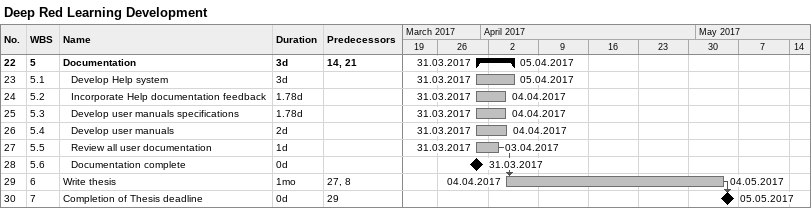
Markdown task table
Deep Red Learning Development

| ID | WBS | Task | Duration | Start | Finish | Predecessors |
|---|---|---|---|---|---|---|
| 22 | 5 | **Documentation** | 3d | 2017-03-31 | 2017-04-05 | 14, 21 |
| 23 | 5.1 | Develop Help system | 3d | 2017-03-31 | 2017-04-05 |  |
| 24 | 5.2 | Incorporate Help documentation feedback | 1.78d | 2017-03-31 | 2017-04-04 |  |
| 25 | 5.3 | Develop user manuals specifications | 1.78d | 2017-03-31 | 2017-04-04 |  |
| 26 | 5.4 | Develop user manuals | 2d | 2017-03-31 | 2017-04-04 |  |
| 27 | 5.5 | Review all user documentation | 1d | 2017-03-31 | 2017-04-03 |  |
| 28 | 5.6 | Documentation complete | 0d | 2017-03-31 | 2017-03-31 |  |
| 29 | 6 | Write thesis | 1mo | 2017-04-04 | 2017-05-04 | 27, 8 |
| 30 | 7 | Completion of Thesis deadline | 0d | 2017-05-05 | 2017-05-05 | 29 |
